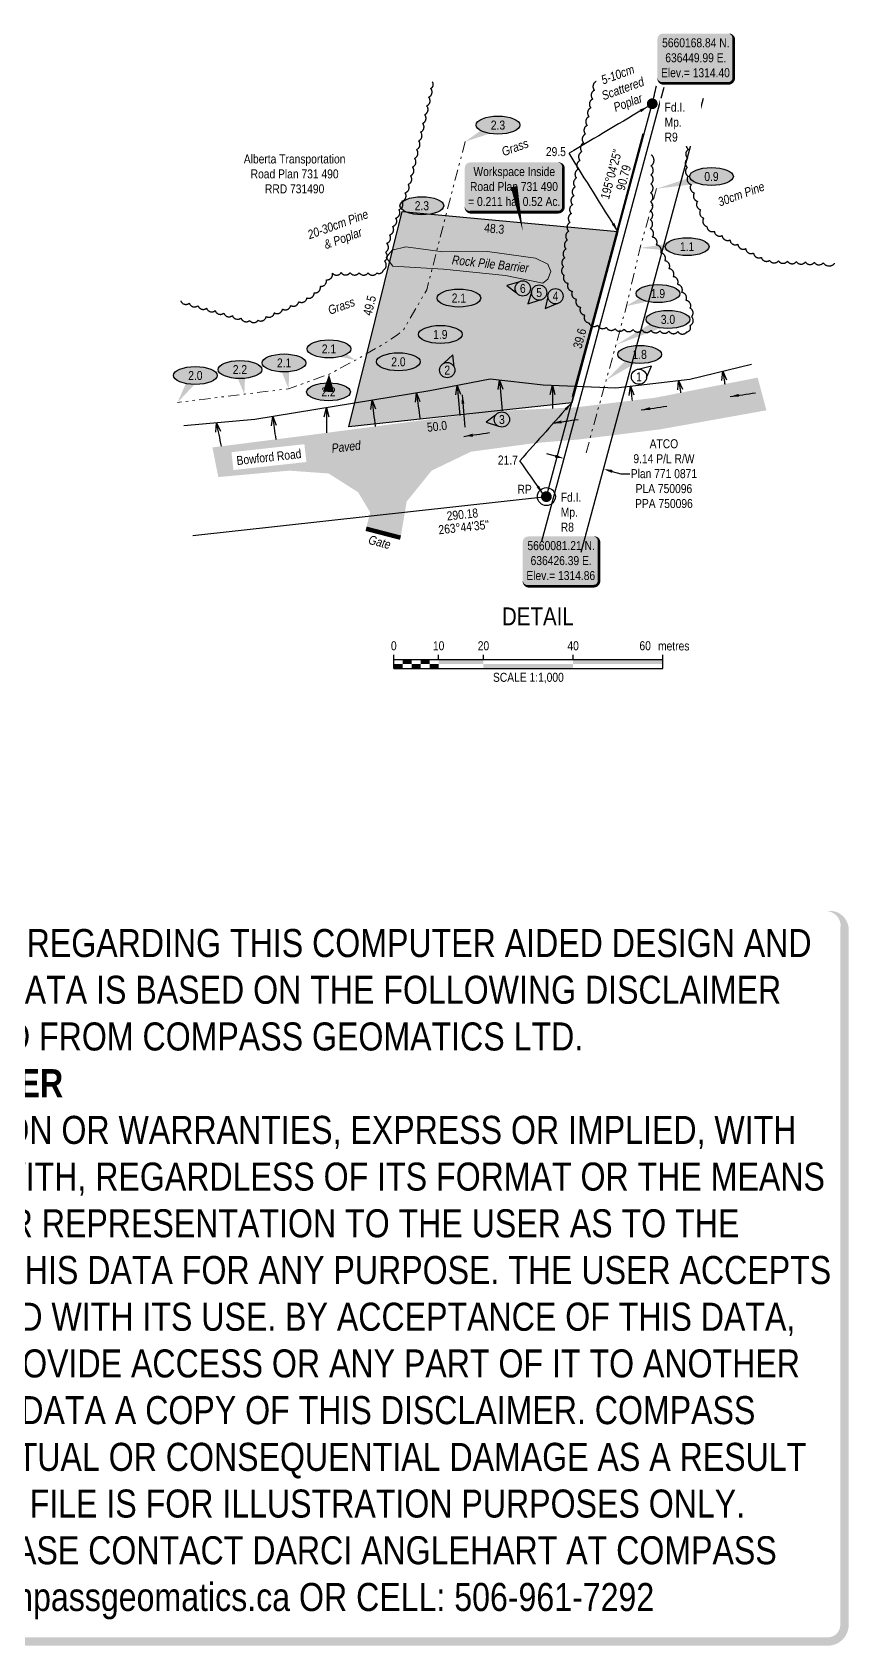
# Model space of a CAD drawing. Extents: x 635816 to 637841, y 5658887 to 5660818.
# Drawn here: x 636931 to 637841, y 5658887 to 5660687 of the extents above; entities that cross this region are included whole.
import ezdxf
from ezdxf.enums import TextEntityAlignment as Align

# ---------------------------------------------------------------- set-up
doc = ezdxf.new("R2010")
doc.units = 0
doc.header["$LTSCALE"] = 5
doc.header["$PDMODE"] = 34
doc.header["$PDSIZE"] = 0.03
for name, pattern in [('0', [1, 1, 0]), ('CENTERLINEX33', [6.5, 2.5, -1, 0.5, -1, 0.5, -1]), ('DASHED4', [1.875, 1.25, -0.625])]:
    doc.linetypes.add(name, pattern=pattern)
doc.layers.get('Defpoints').update_dxf_attribs({"color": 9})
for name, color, linetype in [('35', 37, 'Continuous'), ('AS-FENCE-DASH', 48, 'foc-FENCE-DASH'), ('AS-ROADS', 254, 'Continuous'), ('C-RW', 13, 'Continuous'), ('CG-NOTES', 7, 'Continuous'), ('DETAIL-T', 7, 'Continuous'), ('L-BD', 7, 'Continuous'), ('L-MON', 1, 'Continuous'), ('L-ROAD-T', 7, 'Continuous'), ('L-TITLEDB', 4, 'Continuous'), ('L-TITLEDB-T', 4, 'Continuous'), ('P-ELEVATION', 7, 'Continuous'), ('P-TEMP WITHIN-BLACK', 5, 'Continuous'), ('T-BUSH', 110, '0'), ('T-BUSH-T', 110, 'Continuous'), ('T-SLOPE', 48, 'Continuous'), ('T-WATER', 160, 'Continuous')]:
    doc.layers.add(name, color=color, linetype=linetype)
for name, color, linetype, lineweight in [('AS-GENERAL', 48, 'Continuous', 18), ('EXISTING PIPE (EXIST OR HP)', 240, 'CENTERLINEX33', 20), ('T-TEXT', 48, 'Continuous', 18)]:
    doc.layers.add(name, color=color, linetype=linetype, lineweight=lineweight)
doc.layers.add('DISCLAIMER', color=7, linetype='Continuous', plot=False)
doc.layers.add('P-GROUND DISTURBANCE', color=7, linetype='DASHED4', true_color=0x454545)
doc.layers.add('P-GROUND DISTURBANCE-H', color=7, linetype='Continuous', true_color=0x999999)
doc.styles.add('3.6', font='ARIALN.TTF', dxfattribs={"height": 3.6})
doc.styles.add('80', font='ARIALN.TTF', dxfattribs={"height": 10})
doc.styles.add('80CG', font='ARIALN.TTF', dxfattribs={"height": 10})
doc.styles.add('80L', font='ARIALN.TTF', dxfattribs={"height": 10})
doc.styles.add('80LS', font='ARIALNI.TTF', dxfattribs={"height": 10})
doc.styles.add('foc-LtypeFont', font='ARIALN.TTF', dxfattribs={"height": 7.35})
doc.linetypes.add('foc-FENCE-DASH', pattern='A,0.5,-0.5,1,-0.5,1,-0.5,1,-0.5,1,-0.5,["X",foc-LtypeFont,S=0.2,R=0,X=-0.625,Y=-0.75],-0.5', length=7.5)
doc.dimstyles.new('Compass 5 000', dxfattribs={"dimscale": 5, "dimtxt": 9, "dimasz": 2, "dimexe": 0.2, "dimexo": 0.0625, "dimgap": 0.5, "dimtad": 0, "dimtih": 1, "dimtoh": 1, "dimzin": 0, "dimdsep": 46, "dimtxsty": '80CG', "dimcen": 0.1, "dimse1": 1, "dimse2": 1, "dimclrd": 256, "dimclrt": 256, "dimaunit": 1, "dimadec": 4, "dimazin": 0, "dimtfac": 0.06, "dimtofl": 0, "dimtmove": 0, "dimatfit": 1, "dimfxl": 0.2, "dimtolj": 1, "dimtzin": 0, "dimlwd": -1, "dimarcsym": 0})

# ---------------------------------------------------------------- blocks, each defined once
blk = doc.blocks.new('fdia')
at = {"color": 255, "const_width": 1}
blk.add_lwpolyline([(-0.5, 0, 1), (0.5, 0, 1)], format="xyb", close=True, dxfattribs=at)
blk = doc.blocks.new('Fdiaa')
blk.add_blockref('fdia', (0, 0))
blk = doc.blocks.new('fdib')
at = {"color": 1, "const_width": 1.6}
blk.add_lwpolyline([(-0.4, 0, 1), (0.4, 0, 1)], format="xyb", close=True, dxfattribs=at)
at = {"color": 1}
blk.add_circle((0, 0), 0.8, dxfattribs=at)
blk = doc.blocks.new('Fdibb')
blk.add_blockref('fdib', (0, 0))
blk = doc.blocks.new('fdicc')
for name in ['Fdibb', 'Fdiaa']:
    blk.add_blockref(name, (0, 0))
blk = doc.blocks.new('FDI')
blk.add_blockref('fdicc', (0, 0))
blk = doc.blocks.new('*D517')
at = {"layer": 'C-RW', "transparency": 16777216}
for p, q in [((637514.1, 5660213.9), (637504.4, 5660216.5)), ((637577.5, 5660196.9), (637587.1, 5660194.3)), ((637587.1, 5660194.3), (637597.1, 5660194.3))]:
    blk.add_line(p, q, dxfattribs=at)
for points in [[(637514.5, 5660215.5), (637513.6, 5660212.3), (637523.7, 5660211.3)], [(637577.9, 5660198.5), (637577, 5660195.2), (637567.8, 5660199.5)]]:
    blk.add_solid(points, dxfattribs=at)
at = {"layer": 'Defpoints', "color": 0, "transparency": 16777216}
for p in [(637524, 5660212.2), (637567.8, 5660199.5), (637568.1, 5660200.4)]:
    blk.add_point(p, dxfattribs=at)
at = {"layer": 'C-RW', "transparency": 16777216, "insert": (637635.1, 5660194.3), "char_height": 10, "attachment_point": 5, "style": '80CG'}
blk.add_mtext('\\A1;ATCO\\P9.14 P/L R/W\\PPlan 771 0871\\PPLA 750096\\PPPA 750096', dxfattribs=at)
blk = doc.blocks.new('_Open30')
at = {"color": 0, "linetype": 'ByBlock', "lineweight": -2}
for p, q in [((-1, 0.27), (0, 0)), ((0, 0), (-1, -0.27)), ((0, 0), (-1, 0))]:
    blk.add_line(p, q, dxfattribs=at)
blk = doc.blocks.new('*U521')
at = {"layer": '35', "color": 3}
blk.add_circle((0, 0), 10, dxfattribs=at)
at = {"layer": '35', "color": 3, "style": '80'}
blk.add_attdef('RP_001', (-32.2, 3.2), '', height=10, dxfattribs=at)
blk = doc.blocks.new('*U460')
h = blk.add_hatch(color=254)
edge = h.paths.add_edge_path()
edge.add_line((-36.5, -28.5), (36.5, -28.5))
edge.add_arc((36.5, -22.5), 6, 270, 360)
edge.add_line((42.5, -22.5), (42.5, 21))
edge.add_arc((36.5, 21), 6, 0, 90)
edge.add_line((36.5, 27), (-36.5, 27))
edge.add_arc((-36.5, 21), 6, 90, 180)
edge.add_line((-42.5, 21), (-42.5, -22.5))
edge.add_arc((-36.5, -22.5), 6, 180, 270)
at = {"color": 1, "flags": 128}
blk.add_lwpolyline([(-36.5, -28.5, 3, 3, 0), (36.5, -28.5, 3, 3, 0.414214), (42.5, -22.5, 3, 3, 0), (42.5, 21, 3, 0, 0.414214), (36.5, 27, 0, 0, 0), (-36.5, 27, 0, 0, 0.414214), (-42.5, 21, 0, 0, 0), (-42.5, -22.5, 0, 3, 0.414214)], format="xyseb", close=True, dxfattribs=at)
blk.add_lwpolyline([(-31.5, -11.7, 0, 10, 0), (0, 0, 5, 5, 0)], format="xyseb", dxfattribs=at)
at = {"color": 1, "style": '80'}
blk.add_attdef('ENTER_TEXT_001', (-36, -5), '', height=10, dxfattribs=at)
blk = doc.blocks.new('*U445')
at = {"layer": 'CG-NOTES', "color": 182}
blk.add_lwpolyline([(8.5, -0.7), (13.8, 11.6), (0.7, 8.5)], dxfattribs=at)
blk.add_circle((0, 0), 8.49, dxfattribs=at)
at = {"color": 182, "style": '80L'}
blk.add_attdef('#', text='', height=10, dxfattribs=at).set_placement((0, 0), align=Align.MIDDLE_CENTER)
blk = doc.blocks.new('*U522')
at = {"layer": 'CG-NOTES', "color": 182}
blk.add_lwpolyline([(7.7, 3.6), (6.2, 16.9), (-3.6, 7.7)], dxfattribs=at)
blk.add_circle((0, 0), 8.49, dxfattribs=at)
at = {"color": 182, "style": '80L'}
blk.add_attdef('#', text='', height=10, dxfattribs=at).set_placement((0, 0), align=Align.MIDDLE_CENTER)
blk = doc.blocks.new('*U451')
at = {"layer": 'CG-NOTES', "color": 182}
blk.add_lwpolyline([(-7, 4.9), (-17.7, -3.1), (-4.9, -7)], dxfattribs=at)
blk.add_circle((0, 0), 8.49, dxfattribs=at)
at = {"color": 182, "style": '80L'}
blk.add_attdef('#', text='', height=10, dxfattribs=at).set_placement((0, 0), align=Align.MIDDLE_CENTER)
blk = doc.blocks.new('*U543')
at = {"layer": 'CG-NOTES', "color": 182}
blk.add_lwpolyline([(-8.5, -0.7), (-11.6, -13.8), (0.7, -8.5)], dxfattribs=at)
blk.add_circle((0, 0), 8.49, dxfattribs=at)
at = {"color": 182, "style": '80L'}
blk.add_attdef('#', text='', height=10, dxfattribs=at).set_placement((0, 0), align=Align.MIDDLE_CENTER)
blk = doc.blocks.new('*U523')
at = {"layer": 'CG-NOTES', "color": 182}
blk.add_lwpolyline([(-8.5, 0), (-12.7, -12.7), (0, -8.5)], dxfattribs=at)
blk.add_circle((0, 0), 8.49, dxfattribs=at)
at = {"color": 182, "style": '80L'}
blk.add_attdef('#', text='', height=10, dxfattribs=at).set_placement((0, 0), align=Align.MIDDLE_CENTER)
blk = doc.blocks.new('*U524')
at = {"layer": 'CG-NOTES', "color": 182}
blk.add_lwpolyline([(-4.9, 7), (-17.7, 3.1), (-7, -4.9)], dxfattribs=at)
blk.add_circle((0, 0), 8.49, dxfattribs=at)
at = {"color": 182, "style": '80L'}
blk.add_attdef('#', text='', height=10, dxfattribs=at).set_placement((0, 0), align=Align.MIDDLE_CENTER)
blk = doc.blocks.new('*U525')
h = blk.add_hatch(color=255)
edge = h.paths.add_edge_path()
edge.add_line((-49, -28.5), (49, -28.5))
edge.add_arc((49, -22.5), 6, 270, 360)
edge.add_line((55, -22.5), (55, 21))
edge.add_arc((49, 21), 6, 0, 90)
edge.add_line((49, 27), (-49, 27))
edge.add_arc((-49, 21), 6, 90, 180)
edge.add_line((-55, 21), (-55, -22.5))
edge.add_arc((-49, -22.5), 6, 180, 270)
at = {"layer": 'P-GROUND DISTURBANCE-H', "flags": 128}
blk.add_lwpolyline([(-49, -28.5, 3, 3, 0), (49, -28.5, 3, 3, 0.414214), (55, -22.5, 3, 3, 0), (55, 21, 3, 0, 0.414214), (49, 27, 0, 0, 0), (-49, 27, 0, 0, 0.414214), (-55, 21, 0, 0, 0), (-55, -22.5, 0, 3, 0.414214)], format="xyseb", close=True, dxfattribs=at)
blk.add_lwpolyline([(9.7, -50, 0, 7.5, 0), (0, 0, 0, 0, 0)], format="xyseb", dxfattribs=at)
at = {"layer": 'P-GROUND DISTURBANCE', "style": '80'}
blk.add_attdef('ENTER_TEXT_001', (-36, -5), '', height=10, dxfattribs=at)
blk = doc.blocks.new('*U526')
at = {"layer": 'P-ELEVATION'}
h = blk.add_hatch(color=111, dxfattribs=at)
h.dxf.hatch_style = 1
edge = h.paths.add_edge_path()
edge.add_ellipse((0, 0), major_axis=(-24.4, 0), ratio=0.410256, start_angle=0, end_angle=360)
at = {"layer": 'P-ELEVATION', "color": 7, "flags": 128}
blk.add_lwpolyline([(0, 0, 12.5, 0, 0), (-19.8, -30, 0, 0, 0)], format="xyseb", dxfattribs=at)
at = {"layer": 'P-ELEVATION', "color": 7}
blk.add_ellipse((0, 0), major_axis=(-24.4, 0), ratio=0.410256, dxfattribs=at)
at = {"layer": 'P-ELEVATION', "style": '80'}
blk.add_attdef('ELEVATION', text='', height=10, dxfattribs=at).set_placement((0, 0), align=Align.MIDDLE_CENTER)
blk = doc.blocks.new('*U527')
at = {"layer": 'P-ELEVATION'}
h = blk.add_hatch(color=111, dxfattribs=at)
h.dxf.hatch_style = 1
edge = h.paths.add_edge_path()
edge.add_ellipse((0, 0), major_axis=(-24.4, 0), ratio=0.410256, start_angle=0, end_angle=360)
at = {"layer": 'P-ELEVATION', "color": 7, "flags": 128}
blk.add_lwpolyline([(0, 0, 12.5, 0, 0), (4.9, -27.4, 0, 0, 0)], format="xyseb", dxfattribs=at)
at = {"layer": 'P-ELEVATION', "color": 7}
blk.add_ellipse((0, 0), major_axis=(-24.4, 0), ratio=0.410256, dxfattribs=at)
at = {"layer": 'P-ELEVATION', "style": '80'}
blk.add_attdef('ELEVATION', text='', height=10, dxfattribs=at).set_placement((0, 0), align=Align.MIDDLE_CENTER)
blk = doc.blocks.new('*U529')
at = {"layer": 'P-ELEVATION'}
h = blk.add_hatch(color=111, dxfattribs=at)
h.dxf.hatch_style = 1
edge = h.paths.add_edge_path()
edge.add_ellipse((0, 0), major_axis=(-24.4, 0), ratio=0.410256, start_angle=0, end_angle=360)
at = {"layer": 'P-ELEVATION', "color": 7, "flags": 128}
blk.add_lwpolyline([(0, 0, 12.5, 0, 0), (5, -28.8, 0, 0, 0)], format="xyseb", dxfattribs=at)
at = {"layer": 'P-ELEVATION', "color": 7}
blk.add_ellipse((0, 0), major_axis=(-24.4, 0), ratio=0.410256, dxfattribs=at)
at = {"layer": 'P-ELEVATION', "style": '80'}
blk.add_attdef('ELEVATION', text='', height=10, dxfattribs=at).set_placement((0, 0), align=Align.MIDDLE_CENTER)
blk = doc.blocks.new('*U528')
at = {"layer": 'P-ELEVATION'}
h = blk.add_hatch(color=111, dxfattribs=at)
h.dxf.hatch_style = 1
edge = h.paths.add_edge_path()
edge.add_ellipse((0, 0), major_axis=(-24.4, 0), ratio=0.410256, start_angle=0, end_angle=360)
at = {"layer": 'P-ELEVATION', "color": 7, "flags": 128}
blk.add_lwpolyline([(0, 0, 12.5, 0, 0), (0.6, 19.7, 0, 0, 0)], format="xyseb", dxfattribs=at)
at = {"layer": 'P-ELEVATION', "color": 7}
blk.add_ellipse((0, 0), major_axis=(-24.4, 0), ratio=0.410256, dxfattribs=at)
at = {"layer": 'P-ELEVATION', "style": '80'}
blk.add_attdef('ELEVATION', text='', height=10, dxfattribs=at).set_placement((0, 0), align=Align.MIDDLE_CENTER)
blk = doc.blocks.new('*U530')
at = {"layer": 'P-ELEVATION'}
h = blk.add_hatch(color=111, dxfattribs=at)
h.dxf.hatch_style = 1
edge = h.paths.add_edge_path()
edge.add_ellipse((0, 0), major_axis=(-24.4, 0), ratio=0.410256, start_angle=0, end_angle=360)
at = {"layer": 'P-ELEVATION', "color": 7, "flags": 128}
blk.add_lwpolyline([(0, 0, 12.5, 0, 0), (29.6, -12.5, 0, 0, 0)], format="xyseb", dxfattribs=at)
at = {"layer": 'P-ELEVATION', "color": 7}
blk.add_ellipse((0, 0), major_axis=(-24.4, 0), ratio=0.410256, dxfattribs=at)
at = {"layer": 'P-ELEVATION', "style": '80'}
blk.add_attdef('ELEVATION', text='', height=10, dxfattribs=at).set_placement((0, 0), align=Align.MIDDLE_CENTER)
blk = doc.blocks.new('*U531')
at = {"layer": 'P-ELEVATION'}
h = blk.add_hatch(color=111, dxfattribs=at)
h.dxf.hatch_style = 1
edge = h.paths.add_edge_path()
edge.add_ellipse((0, 0), major_axis=(-24.4, 0), ratio=0.410256, start_angle=0, end_angle=360)
at = {"layer": 'P-ELEVATION', "color": 7, "flags": 128}
blk.add_lwpolyline([(0, 0, 12.5, 0, 0), (-16.6, 19.8, 0, 0, 0)], format="xyseb", dxfattribs=at)
at = {"layer": 'P-ELEVATION', "color": 7}
blk.add_ellipse((0, 0), major_axis=(-24.4, 0), ratio=0.410256, dxfattribs=at)
at = {"layer": 'P-ELEVATION', "style": '80'}
blk.add_attdef('ELEVATION', text='', height=10, dxfattribs=at).set_placement((0, 0), align=Align.MIDDLE_CENTER)
blk = doc.blocks.new('*U532')
at = {"layer": 'P-ELEVATION'}
h = blk.add_hatch(color=111, dxfattribs=at)
h.dxf.hatch_style = 1
edge = h.paths.add_edge_path()
edge.add_ellipse((0, 0), major_axis=(-24.4, 0), ratio=0.410256, start_angle=0, end_angle=360)
at = {"layer": 'P-ELEVATION', "color": 7, "flags": 128}
blk.add_lwpolyline([(0, 0, 12.5, 0, 0), (-40.8, 5.5, 0, 0, 0)], format="xyseb", dxfattribs=at)
at = {"layer": 'P-ELEVATION', "color": 7}
blk.add_ellipse((0, 0), major_axis=(-24.4, 0), ratio=0.410256, dxfattribs=at)
at = {"layer": 'P-ELEVATION', "style": '80'}
blk.add_attdef('ELEVATION', text='', height=10, dxfattribs=at).set_placement((0, 0), align=Align.MIDDLE_CENTER)
blk = doc.blocks.new('*U533')
at = {"layer": 'P-ELEVATION'}
h = blk.add_hatch(color=111, dxfattribs=at)
h.dxf.hatch_style = 1
edge = h.paths.add_edge_path()
edge.add_ellipse((0, 0), major_axis=(-24.4, 0), ratio=0.410256, start_angle=0, end_angle=360)
at = {"layer": 'P-ELEVATION', "color": 7, "flags": 128}
blk.add_lwpolyline([(0, 0, 12.5, 0, 0), (-35.8, 9.3, 0, 0, 0)], format="xyseb", dxfattribs=at)
at = {"layer": 'P-ELEVATION', "color": 7}
blk.add_ellipse((0, 0), major_axis=(-24.4, 0), ratio=0.410256, dxfattribs=at)
at = {"layer": 'P-ELEVATION', "style": '80'}
blk.add_attdef('ELEVATION', text='', height=10, dxfattribs=at).set_placement((0, 0), align=Align.MIDDLE_CENTER)
blk = doc.blocks.new('*U534')
at = {"layer": 'P-ELEVATION'}
h = blk.add_hatch(color=111, dxfattribs=at)
h.dxf.hatch_style = 1
edge = h.paths.add_edge_path()
edge.add_ellipse((0, 0), major_axis=(-24.4, 0), ratio=0.410256, start_angle=0, end_angle=360)
at = {"layer": 'P-ELEVATION', "color": 7, "flags": 128}
blk.add_lwpolyline([(0, 0, 12.5, 0, 0), (24.6, -18.9, 0, 0, 0)], format="xyseb", dxfattribs=at)
at = {"layer": 'P-ELEVATION', "color": 7}
blk.add_ellipse((0, 0), major_axis=(-24.4, 0), ratio=0.410256, dxfattribs=at)
at = {"layer": 'P-ELEVATION', "style": '80'}
blk.add_attdef('ELEVATION', text='', height=10, dxfattribs=at).set_placement((0, 0), align=Align.MIDDLE_CENTER)
blk = doc.blocks.new('*U535')
at = {"layer": 'P-ELEVATION'}
h = blk.add_hatch(color=111, dxfattribs=at)
h.dxf.hatch_style = 1
edge = h.paths.add_edge_path()
edge.add_ellipse((0, 0), major_axis=(-24.4, 0), ratio=0.410256, start_angle=0, end_angle=360)
at = {"layer": 'P-ELEVATION', "color": 7, "flags": 128}
blk.add_lwpolyline([(0, 0, 12.5, 0, 0), (-36.5, -18.4, 0, 0, 0)], format="xyseb", dxfattribs=at)
at = {"layer": 'P-ELEVATION', "color": 7}
blk.add_ellipse((0, 0), major_axis=(-24.4, 0), ratio=0.410256, dxfattribs=at)
at = {"layer": 'P-ELEVATION', "style": '80'}
blk.add_attdef('ELEVATION', text='', height=10, dxfattribs=at).set_placement((0, 0), align=Align.MIDDLE_CENTER)
blk = doc.blocks.new('*U536')
at = {"layer": 'P-ELEVATION'}
h = blk.add_hatch(color=111, dxfattribs=at)
h.dxf.hatch_style = 1
edge = h.paths.add_edge_path()
edge.add_ellipse((0, 0), major_axis=(-24.4, 0), ratio=0.410256, start_angle=0, end_angle=360)
at = {"layer": 'P-ELEVATION', "color": 7, "flags": 128}
blk.add_lwpolyline([(0, 0, 12.5, 0, 0), (-37.5, -28.9, 0, 0, 0)], format="xyseb", dxfattribs=at)
at = {"layer": 'P-ELEVATION', "color": 7}
blk.add_ellipse((0, 0), major_axis=(-24.4, 0), ratio=0.410256, dxfattribs=at)
at = {"layer": 'P-ELEVATION', "style": '80'}
blk.add_attdef('ELEVATION', text='', height=10, dxfattribs=at).set_placement((0, 0), align=Align.MIDDLE_CENTER)
blk = doc.blocks.new('*U537')
at = {"layer": 'P-ELEVATION'}
h = blk.add_hatch(color=111, dxfattribs=at)
h.dxf.hatch_style = 1
edge = h.paths.add_edge_path()
edge.add_ellipse((0, 0), major_axis=(-24.4, 0), ratio=0.410256, start_angle=0, end_angle=360)
at = {"layer": 'P-ELEVATION', "color": 7, "flags": 128}
blk.add_lwpolyline([(0, 0, 12.5, 0, 0), (-58, -28.5, 0, 0, 0)], format="xyseb", dxfattribs=at)
at = {"layer": 'P-ELEVATION', "color": 7}
blk.add_ellipse((0, 0), major_axis=(-24.4, 0), ratio=0.410256, dxfattribs=at)
at = {"layer": 'P-ELEVATION', "style": '80'}
blk.add_attdef('ELEVATION', text='', height=10, dxfattribs=at).set_placement((0, 0), align=Align.MIDDLE_CENTER)
blk = doc.blocks.new('*U538')
at = {"layer": 'P-ELEVATION'}
h = blk.add_hatch(color=111, dxfattribs=at)
h.dxf.hatch_style = 1
edge = h.paths.add_edge_path()
edge.add_ellipse((0, 0), major_axis=(-24.4, 0), ratio=0.410256, start_angle=0, end_angle=360)
at = {"layer": 'P-ELEVATION', "color": 7, "flags": 128}
blk.add_lwpolyline([(0, 0, 12.5, 0, 0), (-35.9, -14.1, 0, 0, 0)], format="xyseb", dxfattribs=at)
at = {"layer": 'P-ELEVATION', "color": 7}
blk.add_ellipse((0, 0), major_axis=(-24.4, 0), ratio=0.410256, dxfattribs=at)
at = {"layer": 'P-ELEVATION', "style": '80'}
blk.add_attdef('ELEVATION', text='', height=10, dxfattribs=at).set_placement((0, 0), align=Align.MIDDLE_CENTER)
blk = doc.blocks.new('*U539')
at = {"layer": 'P-ELEVATION'}
h = blk.add_hatch(color=111, dxfattribs=at)
h.dxf.hatch_style = 1
edge = h.paths.add_edge_path()
edge.add_ellipse((0, 0), major_axis=(-24.4, 0), ratio=0.410256, start_angle=0, end_angle=360)
at = {"layer": 'P-ELEVATION', "color": 7, "flags": 128}
blk.add_lwpolyline([(0, 0, 12.5, 0, 0), (-52.5, -1.4, 0, 0, 0)], format="xyseb", dxfattribs=at)
at = {"layer": 'P-ELEVATION', "color": 7}
blk.add_ellipse((0, 0), major_axis=(-24.4, 0), ratio=0.410256, dxfattribs=at)
at = {"layer": 'P-ELEVATION', "style": '80'}
blk.add_attdef('ELEVATION', text='', height=10, dxfattribs=at).set_placement((0, 0), align=Align.MIDDLE_CENTER)
blk = doc.blocks.new('*U540')
at = {"layer": 'P-ELEVATION'}
h = blk.add_hatch(color=111, dxfattribs=at)
h.dxf.hatch_style = 1
edge = h.paths.add_edge_path()
edge.add_ellipse((0, 0), major_axis=(-24.4, 0), ratio=0.410256, start_angle=0, end_angle=360)
at = {"layer": 'P-ELEVATION', "color": 7, "flags": 128}
blk.add_lwpolyline([(0, 0, 12.5, 0, 0), (-61.2, -13.6, 0, 0, 0)], format="xyseb", dxfattribs=at)
at = {"layer": 'P-ELEVATION', "color": 7}
blk.add_ellipse((0, 0), major_axis=(-24.4, 0), ratio=0.410256, dxfattribs=at)
at = {"layer": 'P-ELEVATION', "style": '80'}
blk.add_attdef('ELEVATION', text='', height=10, dxfattribs=at).set_placement((0, 0), align=Align.MIDDLE_CENTER)
blk = doc.blocks.new('*U477')
at = {"color": 0}
for p, q in [((-150, 0), (-150, 15)), ((-150, 10), (150.2, 10)), ((-150, 0), (150.2, 0)), ((-100, 10), (-100, 15)), ((-50, 10), (-50, 15)), ((50, 10), (50, 15)), ((150.2, 0), (150.2, 15))]:
    blk.add_line(p, q, dxfattribs=at)
for points in [[(-150, 5), (-140, 5), (-150, 0), (-140, 0)], [(-140, 10), (-130, 10), (-140, 5), (-130, 5)], [(-130, 5), (-120, 5), (-130, 0), (-120, 0)], [(-120, 10), (-110, 10), (-120, 5), (-110, 5)], [(-110, 5), (-100, 5), (-110, 0), (-100, 0)], [(-100, 10), (-50, 10), (-100, 5), (-50, 5)], [(-50, 5), (50, 5), (-50, 0), (50, 0)], [(50, 10), (150.2, 10), (50, 5), (150.2, 5)]]:
    blk.add_solid(points, dxfattribs=at)
at = {"color": 0, "style": '80'}
blk.add_text('metres', height=10, dxfattribs=at).set_placement((162.2, 20), align=Align.CENTER)
at = {"color": 0, "char_height": 10, "style": '80'}
for s, insert, attachment_point in [('0', (-150, 30.2), 2), ('10', (-100, 30.2), 2), ('20', (-50, 30.2), 2), ('40', (50, 30.2), 2), ('60', (136.7, 30.2), 3), ('SCALE 1:1,000', (0.1, -5), 2)]:
    blk.add_mtext(s, dxfattribs=dict(at, insert=insert, attachment_point=attachment_point))
blk = doc.blocks.new('Disclaimer_Legal')
at = {"layer": 'DISCLAIMER', "color": 254, "flags": 128}
blk.add_lwpolyline([(-3612.9, -1104.6, 37.5, 37.5, 0), (4096.1, -1104.6, 37.5, 37.5, 0.414214), (4171.1, -1029.6, 37.5, 37.5, 0), (4171.1, 2078.7, 37.5, 0, 0.414214), (4096.1, 2153.7, 0, 0, 0), (-3612.9, 2153.7, 0, 0, 0.414214), (-3687.9, 2078.7, 0, 0, 0), (-3687.9, -1029.6, 0, 37.5, 0.414214)], format="xyseb", close=True, dxfattribs=at)
at = {"layer": 'DISCLAIMER', "color": 254, "insert": (241.6, 533.9), "char_height": 125, "width": 7717.568, "attachment_point": 5, "style": '80'}
blk.add_mtext('NOTICE TO THE CORPORATION, PERSON &/OR PERSONS REGARDING THIS COMPUTER AIDED DESIGN AND DRAFTING (CADD) FILES. ACCEPTANCE OF THE CADD DATA IS BASED ON THE FOLLOWING DISCLAIMER WHICH COVERS ALL CADD DATA RECIEVED FROM COMPASS GEOMATICS LTD.\\P{\\fArial Narrow|b1|i0|c0|p34;DISCLAIMER}\\PCOMPASS GEOMATICS LTD. MAKES NO REPRESENTATION OR WARRANTIES, EXPRESS OR IMPLIED, WITH RESPECT TO THE REUSE OF THE DATA PROVIDED HEREWITH, REGARDLESS OF ITS FORMAT OR THE MEANS OF ITS TRANSMISSION. THERE IS NO GUARANTEE OR REPRESENTATION TO THE USER AS TO THE ACCURACY, CURRENCY, SUITABILITY OR RELIABILITY OF THIS DATA FOR ANY PURPOSE. THE USER ACCEPTS THE DATA "AS IS", AND ASSUMES ALL RISKS ASSOCIATED WITH ITS USE. BY ACCEPTANCE OF THIS DATA, THE USER AGREES NOT TO TRANSMIT THIS DATA OR PROVIDE ACCESS OR ANY PART OF IT TO ANOTHER PARTY UNLESS THE USER SHALL INCLUDE WITH THE DATA A COPY OF THIS DISCLAIMER. COMPASS GEOMATICS LTD. ASSUMES NO RESPONSIBILITY FOR ACTUAL OR CONSEQUENTIAL DAMAGE AS A RESULT OF ANY USER\'S RELIANCE ON THIS DATA. THIS CADD FILE IS FOR ILLUSTRATION PURPOSES ONLY.\\PIF YOU REQUIRE MORE ACCURATE INFORMATION, PLEASE CONTACT DARCI ANGLEHART AT COMPASS GEOMATICS LTD. VIA EMAIL: darci.anglehart@compassgeomatics.ca OR CELL: 506-961-7292', dxfattribs=at)

msp = doc.modelspace()

# ---------------------------------------------------------------- hatches: boundary and pattern name
at = {"layer": 'AS-ROADS'}
h = msp.add_hatch(color=256, dxfattribs=at)
h.dxf.hatch_style = 1
h.paths.add_polyline_path([(637420.023, 5660218.847), (637492.513, 5660228.622), (637540.698, 5660232.512), (637630.473, 5660243.707), (637749.388, 5660264.972), (637739.593, 5660301.467), (637625.148, 5660278.982), (637536.508, 5660268.262), (637446.878, 5660264.222), (637346.308, 5660251.377), (637241.773, 5660237.602), (637131.708, 5660223.612), (637138.378, 5660190.537), (637217.488, 5660197.727), (637261.443, 5660194.497), (637294.163, 5660173.607), (637307.643, 5660151.207), (637303.073, 5660132.912), (637341.458, 5660122.942), (637348.378, 5660163.342), (637376.203, 5660197.782)])
at = {"layer": 'P-GROUND DISTURBANCE-H'}
h = msp.add_hatch(color=256, dxfattribs=at)
h.dxf.hatch_style = 1
h.paths.add_polyline_path([(637532.273, 5660273.46), (637283.816, 5660246.582), (637343.12, 5660486.693), (637583.742, 5660464.567)])

# ---------------------------------------------------------------- linework, layer by layer
at = {"layer": 'AS-FENCE-DASH', "flags": 128}
msp.add_lwpolyline([(637611.648, 5660573.317), (637568.068, 5660411.047), (637532.708, 5660279.892)], dxfattribs=at)
at = {"layer": 'AS-GENERAL', "flags": 128}
msp.add_lwpolyline([(637347.493, 5660447.397), (637332.033, 5660443.677), (637325.468, 5660435.307), (637332.718, 5660425.732), (637389.293, 5660422.262), (637458.328, 5660415.497), (637500.013, 5660406.812), (637505.583, 5660411.422), (637509.128, 5660419.697), (637505.868, 5660428.017), (637491.833, 5660434.807), (637438.518, 5660442.252), (637388.613, 5660441.572)], close=True, dxfattribs=at)
at = {"layer": 'AS-GENERAL', "const_width": 4.998, "flags": 128}
msp.add_lwpolyline([(637341.458, 5660122.942), (637303.073, 5660132.912)], dxfattribs=at)
at = {"layer": 'C-RW', "flags": 128}
for points in [[(637635.085, 5660624.878), (637498.787, 5660118.798)], [(637542.898, 5660106.917), (637679.197, 5660612.998)]]:
    msp.add_lwpolyline(points, dxfattribs=at)
at = {"layer": 'EXISTING PIPE (EXIST OR HP)', "flags": 128}
for points in [[(637413.588, 5660564.717), (637389.898, 5660474.237), (637370.768, 5660399.527), (637345.023, 5660355.107), (637338.203, 5660349.132), (637322.538, 5660338.867), (637291.273, 5660320.957), (637261.813, 5660305.297), (637216.703, 5660288.977), (637167.358, 5660283.047), (637092.938, 5660273.817)], [(637626.903, 5660512.202), (637608.503, 5660446.117), (637593.248, 5660381.03), (637581.613, 5660337.887), (637570.598, 5660298.447), (637547.063, 5660213.237)]]:
    msp.add_lwpolyline(points, dxfattribs=at)
at = {"layer": 'L-TITLEDB'}
msp.add_lwpolyline([(637110.033, 5660125.529), (637504.068, 5660168.732), (637622.073, 5660606.897, 0.01487731), (637626.772, 5660626.881, 0.01487731)], format="xyb", dxfattribs=at)
at = {"layer": 'P-TEMP WITHIN-BLACK'}
msp.add_lwpolyline([(637532.273, 5660273.46), (637283.816, 5660246.582), (637343.12, 5660486.693), (637583.742, 5660464.567), (637532.273, 5660273.46)], dxfattribs=at)
at = {"layer": 'T-BUSH', "flags": 128}
for points in [[(637096.423, 5660387.209, 0.52056705), (637106.029, 5660384.442, 0.52056705), (637115.635, 5660381.675, 0.52056705), (637125.241, 5660378.908, 0.52056705), (637134.846, 5660376.142, 0.52056705), (637144.452, 5660373.375, 0.52056705), (637154.058, 5660370.608, 0.52056705), (637163.663, 5660367.841, 0.52056705), (637173.269, 5660365.074, 0.52056705), (637182.646, 5660365.435, 0.52056705), (637191.745, 5660369.573, 0.52056705), (637200.844, 5660373.711, 0.52056705), (637209.944, 5660377.85, 0.52056705), (637219.043, 5660381.988, 0.52056705), (637228.143, 5660386.127, 0.52056705), (637237.242, 5660390.265, 0.52056705), (637245.24, 5660395.928, 0.52056705), (637252.028, 5660403.267, 0.52056705), (637258.815, 5660410.605, 0.52056705), (637265.602, 5660417.944, 0.52056705), (637275.289, 5660418.579, 0.52056705), (637285.285, 5660418.498, 0.52056705), (637295.281, 5660418.418, 0.52056705), (637305.277, 5660418.337, 0.52056705), (637315.273, 5660418.257, 0.52056705), (637322.378, 5660421.464, 0.52056705), (637323.579, 5660431.388, 0.52056705), (637324.781, 5660441.312, 0.52056705), (637325.982, 5660451.236, 0.52056705), (637329.29, 5660460.652, 0.52056705), (637332.74, 5660470.034, 0.52056705), (637336.19, 5660479.416, 0.52056705), (637339.64, 5660488.798, 0.52056705), (637343.09, 5660498.18, 0.52056705), (637346.54, 5660507.562, 0.52056705), (637349.99, 5660516.944, 0.52056705), (637352.583, 5660526.582, 0.52056705), (637354.837, 5660536.321, 0.52056705), (637357.09, 5660546.06, 0.52056705), (637359.344, 5660555.799, 0.52056705), (637361.598, 5660565.538, 0.52056705), (637363.851, 5660575.276, 0.52056705), (637366.105, 5660585.015, 0.52056705), (637368.358, 5660594.754, 0.52056705), (637370.612, 5660604.493, 0.52056705), (637372.866, 5660614.232, 0.52056705), (637375.119, 5660623.971, 0.52056705), (637376.822, 5660631.328, 0.52056705)], [(637559.656, 5660631.721, 0.52056705), (637557.653, 5660621.928, 0.52056705), (637555.65, 5660612.134, 0.52056705), (637553.647, 5660602.341, 0.52056705), (637551.644, 5660592.547, 0.52056705), (637549.641, 5660582.754, 0.52056705), (637547.638, 5660572.96, 0.52056705), (637545.634, 5660563.167, 0.52056705), (637543.631, 5660553.373, 0.52056705), (637541.628, 5660543.58, 0.52056705), (637539.625, 5660533.786, 0.52056705), (637537.649, 5660523.988, 0.52056705), (637536.201, 5660514.097, 0.52056705), (637534.754, 5660504.206, 0.52056705), (637533.306, 5660494.315, 0.52056705), (637531.858, 5660484.424, 0.52056705), (637530.411, 5660474.534, 0.52056705), (637528.963, 5660464.643, 0.52056705), (637527.516, 5660454.752, 0.52056705), (637526.068, 5660444.861, 0.52056705), (637524.621, 5660434.97, 0.52056705), (637523.173, 5660425.079, 0.52056705), (637523.717, 5660415.524, 0.52056705), (637528.331, 5660406.657, 0.52056705), (637532.946, 5660397.789, 0.52056705), (637537.56, 5660388.922, 0.52056705), (637542.175, 5660380.054, 0.52056705), (637546.789, 5660371.187, 0.52056705), (637551.492, 5660362.431, 0.52056705), (637561.18, 5660359.971, 0.52056705), (637570.869, 5660357.511, 0.52056705), (637580.698, 5660355.993, 0.52056705), (637590.684, 5660355.543, 0.52056705), (637600.67, 5660355.092, 0.52056705), (637610.656, 5660354.642, 0.52056705), (637620.642, 5660354.191, 0.52056705), (637630.628, 5660353.74, 0.52056705), (637640.614, 5660353.29, 0.52056705), (637650.6, 5660352.839, 0.52056705), (637660.586, 5660352.389, 0.52056705), (637664.347, 5660359.607, 0.52056705), (637665.959, 5660369.473, 0.52056705), (637664.379, 5660378.811, 0.52056705), (637659.681, 5660387.635, 0.52056705), (637654.983, 5660396.459, 0.52056705), (637650.286, 5660405.282, 0.52056705), (637645.588, 5660414.106, 0.52056705), (637640.89, 5660422.93, 0.52056705), (637636.193, 5660431.753, 0.52056705), (637631.495, 5660440.577, 0.52056705), (637626.798, 5660449.401, 0.52056705), (637622.1, 5660458.224, 0.52056705), (637619.802, 5660467.63, 0.52056705), (637619.938, 5660477.625, 0.52056705), (637620.074, 5660487.62, 0.52056705), (637620.211, 5660497.616, 0.52056705), (637620.347, 5660507.611, 0.52056705), (637620.483, 5660517.606, 0.52056705), (637620.62, 5660527.602, 0.52056705), (637620.756, 5660537.597, 0.52056705), (637620.925, 5660549.988, 0.52056705)], [(637664.483, 5660595.84, 0.52056705), (637663.941, 5660585.858, 0.52056705), (637663.399, 5660575.877, 0.52056705), (637662.858, 5660565.895, 0.52056705), (637662.316, 5660555.913, 0.52056705), (637661.774, 5660545.932, 0.52056705), (637661.232, 5660535.95, 0.52056705), (637662.007, 5660526.17, 0.52056705), (637665.511, 5660516.808, 0.52056705), (637669.014, 5660507.446, 0.52056705), (637672.518, 5660498.084, 0.52056705), (637676.022, 5660488.722, 0.52056705), (637679.526, 5660479.36, 0.52056705), (637683.03, 5660469.998, 0.52056705), (637691.227, 5660464.68, 0.52056705), (637699.969, 5660459.832, 0.52056705), (637708.711, 5660454.984, 0.52056705), (637717.453, 5660450.136, 0.52056705), (637726.195, 5660445.288, 0.52056705), (637734.937, 5660440.44, 0.52056705), (637743.679, 5660435.592, 0.52056705), (637752.827, 5660432.184, 0.52056705), (637762.814, 5660431.747, 0.52056705), (637772.801, 5660431.309, 0.52056705), (637782.787, 5660430.871, 0.52056705), (637792.774, 5660430.433, 0.52056705), (637802.761, 5660429.995, 0.52056705), (637812.747, 5660429.558, 0.52056705), (637825.395, 5660429.003, 0.52056705)]]:
    msp.add_lwpolyline(points, format="xyb", dxfattribs=at)
at = {"layer": 'T-SLOPE', "flags": 128}
msp.add_lwpolyline([(637732.608, 5660316.187), (637663.968, 5660299.547), (637581.353, 5660289.832), (637500.423, 5660292.912), (637441.268, 5660299.717), (637374.163, 5660286.682), (637267.413, 5660269.237), (637179.103, 5660254.662), (637100.013, 5660247.662)], dxfattribs=at)
at = {"layer": 'T-SLOPE'}
for points in [[(637702.328, 5660298.599), (637702.547, 5660297.158), (637702.766, 5660295.716), (637702.986, 5660294.275)], [(637598.901, 5660281.831), (637599.127, 5660279.85), (637599.353, 5660277.87), (637599.579, 5660275.89)], [(637653.118, 5660288.224), (637653.333, 5660287.018), (637653.549, 5660285.811), (637653.764, 5660284.604)]]:
    msp.add_open_spline(points, degree=3, dxfattribs=at)

# ---------------------------------------------------------------- block references
for name, p, xscale, yscale, zscale, values in [('*U535', (637450.118, 5660583.093), 0.999782086162339, 0.999782086162339, 0.999782086162339, {'ELEVATION': '2.3'}), ('*U540', (637688.121, 5660525.773), 0.999782086162339, 0.999782086162339, 0.999782086162339, {'ELEVATION': '0.9'}), ('*U534', (637365.267, 5660493.154), 0.999782086162339, 0.999782086162339, 0.999782086162339, {'ELEVATION': '2.3'}), ('*U539', (637660.997, 5660447.521), 0.999782086162339, 0.999782086162339, 0.999782086162339, {'ELEVATION': '1.1'}), ('*U533', (637406.53, 5660390.219), 0.999782086162339, 0.999782086162339, 0.999782086162339, {'ELEVATION': '2.1'}), ('*U538', (637628.425, 5660395.169), 0.999782086162339, 0.999782086162339, 0.999782086162339, {'ELEVATION': '1.9'}), ('*U537', (637639.622, 5660366.364), 0.999782086162339, 0.999782086162339, 0.999782086162339, {'ELEVATION': '3.0'}), ('*U532', (637385.845, 5660349.596), 0.999782086162339, 0.999782086162339, 0.999782086162339, {'ELEVATION': '1.9'}), ('*U530', (637261.693, 5660333.49), 0.999782086162339, 0.999782086162339, 0.999782086162339, {'ELEVATION': '2.1'}), ('*U531', (637339.142, 5660319.119), 0.999782086162339, 0.999782086162339, 0.999782086162339, {'ELEVATION': '2.0'}), ('*U536', (637608.072, 5660327.338), 0.999782086162339, 0.999782086162339, 0.999782086162339, {'ELEVATION': '1.8'}), ('*U526', (637112.756, 5660303.837), 0.999782086162339, 0.999782086162339, 0.999782086162339, {'ELEVATION': '2.0'}), ('*U527', (637162.45, 5660310.452), 0.999782086162339, 0.999782086162339, 0.999782086162339, {'ELEVATION': '2.2'}), ('*U529', (637211.688, 5660317.803), 0.999782086162339, 0.999782086162339, 0.999782086162339, {'ELEVATION': '2.1'}), ('*U528', (637261.201, 5660285.576), 0.999782086162339, 0.999782086162339, 0.999782086162339, {'ELEVATION': '2.2'}), ('*U521', (637504.068, 5660168.732), 0.99962684, 0.99962684, 0.99962684, {'RP_001': 'RP'})]:
    msp.add_blockref(name, p, dxfattribs=dict(xscale=xscale, yscale=yscale, zscale=zscale)).add_auto_attribs(values)
at = {"xscale": 0.25, "yscale": 0.25, "zscale": 0.25}
msp.add_blockref('Disclaimer_Legal', (636793.649, 5659168.017), dxfattribs=at)
at = {"layer": 'CG-NOTES'}
ref = msp.add_blockref('*U525', (637468.109, 5660514.471), dxfattribs=dict(at, xscale=0.99962684, yscale=0.99962684, zscale=0.99962684))
ref.add_attrib('ENTER_TEXT_001', 'Workspace Inside', (637422.767, 5660526.259), dxfattribs={"layer": 'P-GROUND DISTURBANCE', "height": 9.99627, "style": '80'})
ref.add_attrib('ENTER_TEXT_002', 'Road Plan 731 490', (637418.925, 5660509.558), dxfattribs={"layer": 'P-GROUND DISTURBANCE', "height": 9.99627, "style": '80'})
ref.add_attrib('ENTER_TEXT_003', '= 0.211 ha  0.52 Ac.', (637416.862, 5660492.857), dxfattribs={"layer": 'P-GROUND DISTURBANCE', "height": 9.99627, "style": '80'})
at = {"layer": 'CG-NOTES', "xscale": 0.99962684, "yscale": 0.99962684, "zscale": 0.99962684}
for name, p, values in [('*U524', (637477.768, 5660400.939), {'#': '6'}), ('*U523', (637496.01, 5660396.31), {'#': '5'}), ('*U543', (637514.204, 5660392.225), {'#': '4'}), ('*U522', (637393.53, 5660309.829), {'#': '2'}), ('*U445', (637607.326, 5660302.461), {'#': '1'}), ('*U451', (637454.503, 5660254.74), {'#': '3'})]:
    msp.add_blockref(name, p, dxfattribs=at).add_auto_attribs(values)
at = {"layer": 'DETAIL-T'}
ref = msp.add_blockref('*U460', (637670.413, 5660658.127), dxfattribs=dict(at, xscale=0.99962684, yscale=0.99962684, zscale=0.99962684))
ref.add_attrib('ENTER_TEXT_001', '5660168.84 N.', (637633.108, 5660669.895), dxfattribs={"layer": '0', "color": 1, "height": 9.99627, "style": '80'})
ref.add_attrib('ENTER_TEXT_002', '636449.99 E.', (637636.63, 5660653.194), dxfattribs={"layer": '0', "color": 1, "height": 9.99627, "style": '80'})
ref.add_attrib('ENTER_TEXT_003', 'Elev.= 1314.40', (637631.877, 5660636.493), dxfattribs={"layer": '0', "color": 1, "height": 9.99627, "style": '80'})
at = {"layer": 'DETAIL-T', "xscale": 0.99962684, "yscale": 0.99962684, "zscale": 0.99962684}
msp.add_blockref('*U477', (637483.916, 5659977.223), dxfattribs=at)
at = {"layer": 'T-SLOPE', "xscale": 9.9962684, "yscale": 9.9962684, "zscale": 9.9962684}
for p, rotation in [((637651.361, 5660298.065), 100.1229642558893), ((637700.823, 5660308.482), 98.65581930074437), ((637597.767, 5660291.762), 96.51140334931344)]:
    msp.add_blockref('_Open30', p, dxfattribs=dict(at, rotation=rotation))

# ---------------------------------------------------------------- texts
at = {"layer": 'DETAIL-T', "color": 3, "insert": (637494.571, 5660035.149), "char_height": 19.9925, "width": 223.77449, "attachment_point": 5, "style": '80CG'}
msp.add_mtext('DETAIL', dxfattribs=at)
at = {"layer": 'L-BD', "style": '80L'}
for s, p in [('29.5', (637514.677, 5660553.539)), ('21.7', (637461.127, 5660209.603))]:
    msp.add_text(s, height=9.9963, dxfattribs=at).set_placement(p, align=Align.MIDDLE)
for s, height, rotation, p in [("195°04'25''", 9.99627, 74.9269, (637576.3, 5660528.229)), ('90.79', 9.9963, 74.9269, (637590.054, 5660524.525)), ('290.18', 9.9963, 6.257, (637410.455, 5660148.915)), ("263°44'35''", 9.99627, 6.257, (637412.007, 5660134.755))]:
    msp.add_text(s, height=height, rotation=rotation, dxfattribs=at).set_placement(p, align=Align.MIDDLE)
at = {"layer": 'L-TITLEDB-T', "insert": (637223.411, 5660528.595), "char_height": 9.99627, "attachment_point": 5, "style": '3.6'}
msp.add_mtext('\\A1;Alberta Transportation\\PRoad Plan 731 490\\PRRD 731490', dxfattribs=at)
at = {"layer": 'P-TEMP WITHIN-BLACK', "style": '80L'}
for s, rotation, p in [('48.3', 354.7461, (637445.981, 5660467.698)), ('49.5', 76.1264, (637306.939, 5660381.892)), ('39.6', 74.9269, (637541.235, 5660345.174)), ('50.0', 6.1742, (637382.123, 5660247.162))]:
    msp.add_text(s, height=9.9963, rotation=rotation, dxfattribs=at).set_placement(p, align=Align.MIDDLE)
at = {"layer": 'T-BUSH-T', "attachment_point": 2, "rotation": 20, "style": '80LS'}
for s, insert, char_height, width in [('5-10cm\\PScattered\\PPoplar', (637581.853, 5660644.212), 9.9963, 49.679), ('Grass', (637467.403, 5660562.942), 9.9963, 70.46933), ('30cm Pine', (637719.455, 5660510.843), 9.9963, 53.92025), ('20-30cm Pine\\P& Poplar', (637269.932, 5660477.201), 9.99627, 70.46933), ('Grass', (637273.797, 5660386.105), 9.9963, 70.46933)]:
    msp.add_mtext(s, dxfattribs=dict(at, insert=insert, char_height=char_height, width=width))
at = {"layer": 'T-TEXT', "style": '80LS'}
msp.add_text('Paved', height=9.9963, rotation=6.257021, dxfattribs=at).set_placement((637280.851, 5660224.384), align=Align.MIDDLE_CENTER)
at = {"layer": 'T-TEXT', "char_height": 9.99653, "attachment_point": 1, "style": '80L'}
for s, width, insert, rotation in [('\\pi0.34239;{\\fArial Narrow|b0|i1|c0|p34;Rock Pile Barrier}', 87.0327, (637399.163, 5660438.01), 353.754132), ('\\pi0.61032;{\\fArial Narrow|b0|i1|c0|p34;Gate}', 24.65726, (637306.883, 5660126.101), 345.439906)]:
    msp.add_mtext_dynamic_manual_height_columns(s, width=width, gutter_width=49.978, heights=[0], dxfattribs=dict(at, insert=insert, rotation=rotation))

# ---------------------------------------------------------------- dimensions: what is measured, and where the dimension line sits
at = {"layer": 'C-RW'}
dim = msp.add_aligned_dim(p1=(637523.956, 5660212.25), p2=(637568.067, 5660200.37), distance=-0.951, text='ATCO\\P9.14 P/L R/W\\PPlan 771 0871\\PPLA 750096\\PPPA 750096', dimstyle='Compass 5 000', dxfattribs=at)
dim.commit()
dim.dimension.update_dxf_attribs({"geometry": '*D517', "text_midpoint": (637635.078, 5660194.25)})

# ---------------------------------------------------------------- leaders
at = {"layer": 'L-BD', "path_type": 1}
for points in [[(637617.542, 5660604.005), (637529.336, 5660551.648)], [(637583.742, 5660464.567), (637529.336, 5660551.648)], [(637532.273, 5660273.46), (637474.451, 5660208.732)], [(637500.183, 5660172.031), (637474.451, 5660208.732)]]:
    msp.add_leader(points, dimstyle='Compass 5 000', override={"dimgap": 0.5, "dimtad": 0}, dxfattribs=at)
at = {"layer": 'T-SLOPE', "path_type": 1}
for points in [[(637451.96, 5660298.487), (637454.704, 5660264.575)], [(637309.73, 5660276.153), (637313.14, 5660247.007)], [(637359.185, 5660284.235), (637363.239, 5660255.174)], [(637404.734, 5660292.621), (637407.633, 5660259.21)], [(637510.965, 5660292.511), (637511.046, 5660267.115)], [(637199.079, 5660257.959), (637202.344, 5660232.591)], [(637258.835, 5660267.821), (637259.113, 5660239.887)], [(637136.218, 5660250.867), (637141.445, 5660224.85)]]:
    msp.add_leader(points, dimstyle='Compass 5 000', override={"dimldrblk": 'Open30'}, dxfattribs=at)
at = {"layer": 'T-WATER', "path_type": 1}
msp.add_leader([(637410.303, 5660282.312), (637413.12, 5660246.086)], dimstyle='Compass 5 000', dxfattribs=at)
for points in [[(637708.782, 5660280.222), (637737.187, 5660284.467)], [(637609.918, 5660265.444), (637638.323, 5660269.69)], [(637412.189, 5660235.888), (637440.594, 5660240.134)], [(637511.053, 5660250.666), (637539.459, 5660254.912)]]:
    msp.add_leader(points, dimstyle='Compass 5 000', override={"dimgap": 0.5, "dimtad": 0}, dxfattribs=at)

# ---------------------------------------------------------------- next in the draw order: texts
at = {"layer": 'L-MON', "char_height": 9.9963, "attachment_point": 1, "style": '80L', "bg_fill": 2}
for s, width, insert in [('Fd.I.\\PMp.\\PR9', 35.68663, (637635.864, 5660608.015)), ('Fd.I.\\PMp.\\PR8', 22.04407, (637520.111, 5660173.032))]:
    msp.add_mtext_dynamic_manual_height_columns(s, width=width, gutter_width=50, heights=[0], dxfattribs=dict(at, insert=insert))
at = {"layer": 'L-ROAD-T', "insert": (637194.228, 5660217.766), "char_height": 9.99638, "width": 71.82024, "attachment_point": 2, "rotation": 6.257021, "style": '80L', "bg_fill": 2}
msp.add_mtext('Bowford Road', dxfattribs=at)

# ---------------------------------------------------------------- next in the draw order: block references
at = {"layer": 'DETAIL-T'}
ref = msp.add_blockref('*U460', (637520.26, 5660097.346), dxfattribs=dict(at, xscale=0.99962684, yscale=0.99962684, zscale=0.99962684))
ref.add_attrib('ENTER_TEXT_001', '5660081.21 N.', (637482.955, 5660109.114), dxfattribs={"layer": '0', "color": 1, "height": 9.99627, "style": '80'})
ref.add_attrib('ENTER_TEXT_002', '636426.39 E.', (637486.477, 5660092.412), dxfattribs={"layer": '0', "color": 1, "height": 9.99627, "style": '80'})
ref.add_attrib('ENTER_TEXT_003', 'Elev.= 1314.86', (637481.714, 5660075.711), dxfattribs={"layer": '0', "color": 1, "height": 9.99627, "style": '80'})
at = {"layer": 'L-MON', "xscale": 4.9981342, "yscale": 4.9981342, "zscale": 4.9981342}
for p in [(637622.073, 5660606.897), (637504.068, 5660168.732)]:
    msp.add_blockref('FDI', p, dxfattribs=at)

doc.saveas('drawing.dxf')
